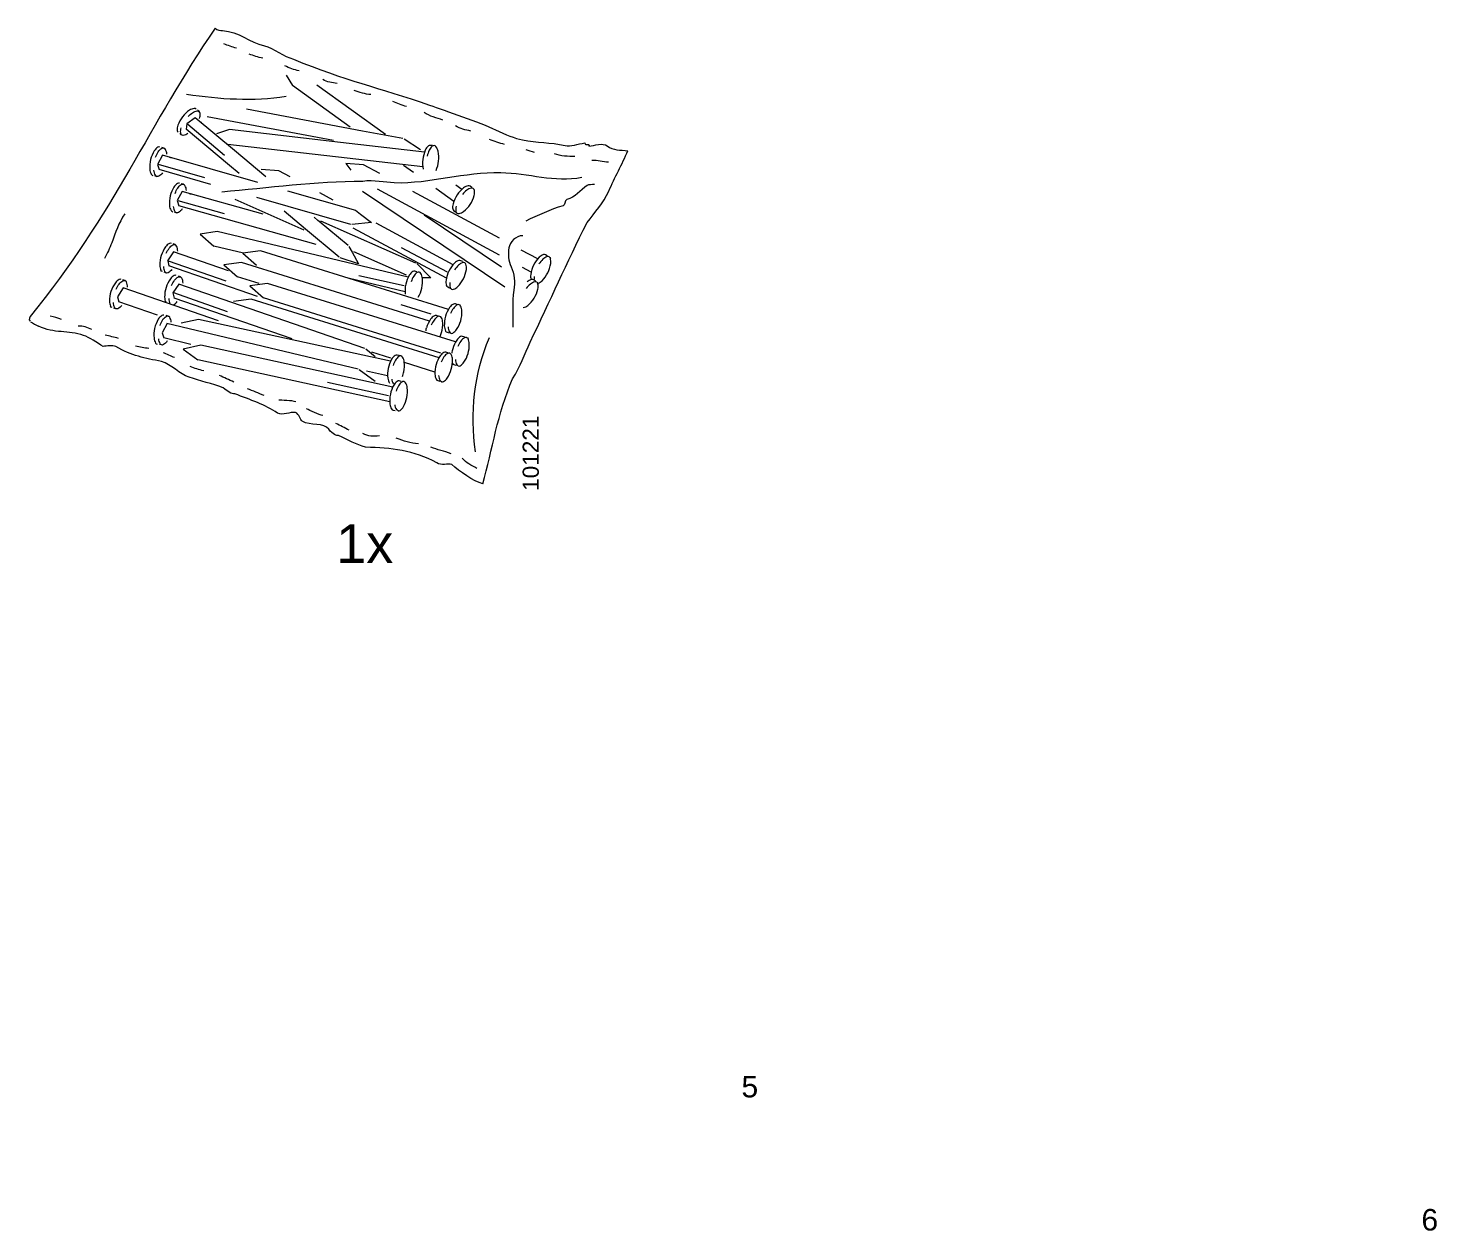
# Model space of a CAD drawing. Header units: metres. Extents: x -11.5 to 7.4, y -3.8 to 5.9.
# Drawn here: x 2.445 to 3.02, y 0.648 to 1.139 of the extents above; entities that cross this region are included whole.
import ezdxf

# ---------------------------------------------------------------- set-up
doc = ezdxf.new("R2010")
doc.units = ezdxf.units.M
doc.header["$MEASUREMENT"] = 0
for name, color, linetype, lineweight in [('PDF3_Geometry_Num_Penna__7_Num_Penna__7', 7, 'Continuous', 18), ('PDF3_Text_Num_Penna__7_Num_Penna__7', 7, 'Continuous', 18), ('PDF4_Text_Num_Penna__7_Num_Penna__7', 7, 'Continuous', 18)]:
    doc.layers.add(name, color=color, linetype=linetype, lineweight=lineweight)
doc.styles.add('GENERATED_STYLE_1', font='')
doc.styles.get('GENERATED_STYLE_1').set_extended_font_data('Arial')

msp = doc.modelspace()

# ---------------------------------------------------------------- linework, layer by layer
at = {"layer": 'PDF3_Geometry_Num_Penna__7_Num_Penna__7', "color": 7, "linetype": 'Continuous', "lineweight": 18, "flags": 128}
for points in [[(2.54994, 1.11935), (2.55248, 1.11509)], [(2.57609, 1.09812), (2.55248, 1.11509)], [(2.59056, 1.09511), (2.56248, 1.11529)], [(2.59759, 1.09342), (2.58111, 1.09654), (2.53372, 1.1055)], [(2.50942, 1.09942), (2.50916, 1.09723)], [(2.51281, 1.10196), (2.50942, 1.09942)], [(2.52481, 1.08659), (2.50982, 1.0992)], [(2.52885, 1.08855), (2.51281, 1.10196)], [(2.56926, 1.09261), (2.51776, 1.10235)], [(2.52678, 1.08249), (2.50916, 1.09723)], [(2.52682, 1.0971), (2.52149, 1.0954)], [(2.57218, 1.09185), (2.52682, 1.0971)], [(2.59807, 1.09334), (2.6048, 1.08898)], [(2.60576, 1.08185), (2.52617, 1.09106)], [(2.54163, 1.07786), (2.52886, 1.08855)], [(2.60641, 1.08789), (2.57218, 1.09185)], [(2.49951, 1.08662), (2.49744, 1.08292)], [(2.49744, 1.08293), (2.49809, 1.08082)], [(2.51672, 1.07746), (2.49789, 1.08289)], [(2.53841, 1.07553), (2.49951, 1.08662)], [(2.53073, 1.07918), (2.52678, 1.08249)], [(2.58155, 1.08272), (2.57428, 1.08323)], [(2.57428, 1.08323), (2.57639, 1.08051)], [(2.58819, 1.07913), (2.58155, 1.08272)], [(2.60195, 1.07954), (2.59792, 1.08244)], [(2.51924, 1.07475), (2.49809, 1.08082)], [(2.54701, 1.08032), (2.53974, 1.08082)], [(2.55158, 1.07785), (2.547, 1.08032)], [(2.50751, 1.07184), (2.50546, 1.06813)], [(2.54056, 1.06259), (2.50751, 1.07184)], [(2.55053, 1.07207), (2.57823, 1.06417), (2.58031, 1.06258)], [(2.56912, 1.06837), (2.56371, 1.0713)], [(2.6392, 1.03283), (2.58114, 1.07191)], [(2.637, 1.04593), (2.58719, 1.07283)], [(2.637, 1.05277), (2.6017, 1.07183)], [(2.61838, 1.06773), (2.61101, 1.07303)], [(2.62169, 1.07273), (2.61926, 1.07448)], [(2.50546, 1.06813), (2.50612, 1.06602)], [(2.52477, 1.06275), (2.50591, 1.0681)], [(2.56226, 1.05023), (2.50612, 1.06602)], [(2.55737, 1.0561), (2.5292, 1.06852)], [(2.57639, 1.05837), (2.53792, 1.06939)], [(2.55782, 1.05653), (2.54916, 1.06377)], [(2.56289, 1.06007), (2.56136, 1.06136)], [(2.56339, 1.05965), (2.56289, 1.06007)], [(2.57524, 1.04975), (2.56339, 1.05965)], [(2.60287, 1.04265), (2.56416, 1.05971)], [(2.58474, 1.05921), (2.57681, 1.05836)], [(2.58031, 1.06258), (2.58474, 1.05921)], [(2.61809, 1.04192), (2.58666, 1.0589)], [(2.63792, 1.04092), (2.60631, 1.0622)], [(2.52173, 1.05547), (2.51483, 1.05447)], [(2.51483, 1.05447), (2.52039, 1.04957)], [(2.59979, 1.03685), (2.52173, 1.05547)], [(2.57158, 1.04502), (2.55782, 1.05653)], [(2.6154, 1.03653), (2.57734, 1.05693)], [(2.50391, 1.04721), (2.50158, 1.0436)], [(2.52647, 1.03941), (2.50392, 1.04721)], [(2.53251, 1.04667), (2.52042, 1.04956)], [(2.53948, 1.04761), (2.53224, 1.04669)], [(2.53224, 1.04669), (2.5378, 1.04179)], [(2.6162, 1.02371), (2.53948, 1.04761)], [(2.57561, 1.04945), (2.57687, 1.04715)], [(2.57687, 1.04715), (2.57954, 1.04227)], [(2.59913, 1.0377), (2.57762, 1.04718)], [(2.61583, 1.03886), (2.59709, 1.04891)], [(2.65263, 1.04433), (2.64589, 1.04796)], [(2.50159, 1.0436), (2.50207, 1.04145)], [(2.52542, 1.03519), (2.50192, 1.04338)], [(2.53829, 1.02893), (2.50207, 1.04145)], [(2.53171, 1.04286), (2.52448, 1.04194)], [(2.52448, 1.04194), (2.53004, 1.03704)], [(2.60844, 1.01897), (2.53171, 1.04286)], [(2.57954, 1.04227), (2.57196, 1.04471)], [(2.60332, 1.04246), (2.60897, 1.03667)], [(2.64994, 1.03894), (2.64646, 1.04082)], [(2.53889, 1.03429), (2.53004, 1.03704)], [(2.59848, 1.03093), (2.57584, 1.03633)], [(2.59816, 1.03329), (2.57968, 1.03745)], [(2.60898, 1.03667), (2.60576, 1.03665)], [(2.48344, 1.03253), (2.48111, 1.02892)], [(2.5224, 1.01906), (2.48344, 1.03253)], [(2.50608, 1.03408), (2.50375, 1.03046)], [(2.50375, 1.03046), (2.50424, 1.02832)], [(2.52604, 1.0227), (2.50406, 1.03046)], [(2.58208, 1.0078), (2.50608, 1.03408)], [(2.54239, 1.03432), (2.53516, 1.0334)], [(2.53516, 1.0334), (2.54071, 1.02851)], [(2.61911, 1.01043), (2.54239, 1.03432)], [(2.61665, 1.03244), (2.61591, 1.03284)], [(2.48111, 1.02892), (2.48159, 1.02677)], [(2.49739, 1.02131), (2.4816, 1.02677)], [(2.55244, 1.01165), (2.50424, 1.02832)], [(2.53563, 1.02789), (2.5284, 1.02697)], [(2.61236, 1.004), (2.53563, 1.02789)], [(2.61308, 1.00588), (2.54072, 1.02851)], [(2.60912, 1.02175), (2.59688, 1.02557)], [(2.50132, 1.01803), (2.49932, 1.0142)], [(2.57934, 0.99927), (2.50131, 1.01803)], [(2.51421, 1.01966), (2.50708, 1.01812)], [(2.59258, 1.00255), (2.51421, 1.01966)], [(2.49932, 1.0142), (2.5, 1.01211)], [(2.51099, 1.00947), (2.5, 1.01211)], [(2.51506, 1.00909), (2.50793, 1.00755)], [(2.50793, 1.00755), (2.51387, 1.00315)], [(2.59344, 0.99198), (2.51506, 1.0091)], [(2.58253, 1.00765), (2.58624, 1.00448)], [(2.59224, 0.98604), (2.51387, 1.00315)], [(2.5927, 1.00378), (2.58487, 1.00622)], [(2.61068, 0.99818), (2.59822, 1.00206)], [(2.57981, 0.99917), (2.58634, 0.99448)], [(2.59139, 0.9966), (2.58276, 0.99849)], [(2.59177, 0.98844), (2.56678, 0.99383)]]:
    msp.add_lwpolyline(points, dxfattribs=at)
for points in [[(2.51319, 1.10549, 0.204445), (2.5124, 1.10573, 0.119965), (2.51048, 1.10502, 0.080713), (2.50763, 1.10235, 0.078831), (2.50574, 1.09888, 0.111633), (2.50549, 1.09677, 0.195052), (2.50588, 1.09603)], [(2.50989, 1.10246, -0.049765), (2.51175, 1.104, -0.119982), (2.51367, 1.10471, -0.203197), (2.51446, 1.10447), (2.5138, 1.10502)], [(2.5146, 1.10162, 0.112521), (2.51485, 1.10372, 0.194647), (2.51446, 1.10447)], [(2.50986, 1.09548, -0.118084), (2.50794, 1.09476, -0.202216), (2.50715, 1.09501), (2.50649, 1.09555)], [(2.507, 1.09786, 0.110683), (2.50676, 1.09575, 0.192547), (2.50715, 1.09501)], [(2.49842, 1.09, 0.20441), (2.4976, 1.0899, 0.119844), (2.49613, 1.08847, 0.080739), (2.49461, 1.08487, 0.078784), (2.4943, 1.08094, 0.110477), (2.49492, 1.07891, 0.192022), (2.49558, 1.07838)], [(2.49663, 1.0859, -0.051745), (2.49771, 1.08806, -0.118893), (2.49917, 1.08949, -0.204114), (2.49999, 1.08959), (2.49917, 1.08982)], [(2.50128, 1.08704, 0.111937), (2.50065, 1.08906, 0.196854), (2.49999, 1.08959)], [(2.60963, 1.09057), (2.6088, 1.09067, 0.204902), (2.60801, 1.09043, 0.115723), (2.60676, 1.08876, 0.078319), (2.60573, 1.08491, 0.077376), (2.60592, 1.08092)], [(2.61114, 1.08042, 0.078681), (2.61217, 1.08426, 0.077449), (2.61197, 1.08825, 0.114171), (2.6111, 1.09017, 0.201895), (2.61038, 1.09058, 0.204934), (2.60959, 1.09034, 0.116635), (2.60834, 1.08867, 0.049621), (2.60756, 1.08633)], [(2.49587, 1.08052, 0.111141), (2.4965, 1.07849, 0.192885), (2.49716, 1.07797)], [(2.49945, 1.0795, -0.118336), (2.49798, 1.07807, -0.205697), (2.49716, 1.07797), (2.49634, 1.0782)], [(2.5064, 1.07521, 0.211936), (2.50559, 1.07511, 0.120948), (2.50413, 1.07367, 0.08078), (2.50262, 1.07007, 0.079164), (2.50233, 1.06612, 0.11146), (2.50296, 1.0641, 0.194007), (2.50363, 1.06358)], [(2.50464, 1.0711, -0.049696), (2.5057, 1.07326, -0.119616), (2.50716, 1.0747, -0.207194), (2.50798, 1.0748), (2.50716, 1.07503)], [(2.50928, 1.07226, 0.112176), (2.50864, 1.07428, 0.194983), (2.50798, 1.0748)], [(2.62575, 1.0735), (2.62506, 1.074, 0.21023), (2.62426, 1.07417, 0.120341), (2.62239, 1.07333, 0.079732), (2.61974, 1.07044, 0.078673), (2.61809, 1.06684, 0.111337), (2.61799, 1.06472, 0.196105), (2.61843, 1.064), (2.61912, 1.06351)], [(2.61938, 1.06586, 0.112682), (2.61927, 1.06374, 0.195817), (2.61972, 1.06302, 0.20876), (2.62052, 1.06285, 0.121433), (2.62239, 1.0637, 0.080679), (2.62504, 1.06657, 0.078761), (2.62669, 1.07018, 0.11251), (2.62679, 1.0723, 0.198712), (2.62635, 1.07302, 0.210084), (2.62555, 1.0732, 0.120616), (2.62368, 1.07234, 0.050071), (2.62193, 1.07067)], [(2.5039, 1.06571, 0.110667), (2.50454, 1.06369, 0.196262), (2.5052, 1.06317)], [(2.50748, 1.06471, -0.118083), (2.50602, 1.06327, -0.202929), (2.5052, 1.06317), (2.50438, 1.0634)], [(2.50312, 1.05067, 0.207866), (2.5023, 1.05061, 0.117871), (2.50074, 1.04925, 0.079419), (2.49896, 1.04571, 0.077831), (2.49835, 1.04177, 0.113006), (2.49882, 1.03971)], [(2.50101, 1.04662, -0.04884), (2.50223, 1.04874, -0.117584), (2.5038, 1.0501, -0.210558), (2.50461, 1.05016), (2.50382, 1.05044)], [(2.5057, 1.04754, 0.11235), (2.50523, 1.0496, 0.202093), (2.50461, 1.05016)], [(2.49984, 1.04126, 0.111599), (2.50032, 1.0392, 0.201704), (2.50094, 1.03864)], [(2.62202, 1.04322), (2.62128, 1.04362, 0.207605), (2.62046, 1.04369, 0.118975), (2.61871, 1.0426, 0.080065), (2.61642, 1.0394, 0.078315), (2.61523, 1.03561, 0.111487), (2.61538, 1.03349)], [(2.61746, 1.032, 0.21011), (2.61828, 1.03193, 0.118203), (2.62003, 1.03302, 0.080114), (2.62232, 1.03622, 0.078395), (2.62352, 1.04001, 0.112409), (2.62336, 1.04213, 0.193041), (2.62284, 1.04278, 0.205681), (2.62202, 1.04285, 0.11938), (2.62027, 1.04176, 0.050401), (2.61874, 1.03988)], [(2.65657, 1.04562), (2.65583, 1.04602, 0.208621), (2.65501, 1.0461, 0.117837), (2.65326, 1.04501, 0.07995), (2.65097, 1.04181, 0.07878), (2.64977, 1.03801, 0.11152), (2.64992, 1.0359)], [(2.65271, 1.03435, 0.11756), (2.65446, 1.03543, 0.079772), (2.65675, 1.03864, 0.078372), (2.65795, 1.04243, 0.111574), (2.6578, 1.04455)], [(2.65727, 1.0452, 0.208961), (2.65646, 1.04527, 0.117163), (2.6547, 1.04418, 0.049127), (2.65317, 1.0423)], [(2.48261, 1.036, 0.204946), (2.48179, 1.03594, 0.116861), (2.48023, 1.03458, 0.078859), (2.47845, 1.03104, 0.077285), (2.47784, 1.0271, 0.112973), (2.47831, 1.02504)], [(2.48053, 1.03194, -0.049719), (2.48175, 1.03406, -0.117536), (2.48332, 1.03542, -0.20666), (2.48413, 1.03548), (2.48334, 1.03576)], [(2.48523, 1.03286, 0.111214), (2.48476, 1.03493, 0.200644), (2.48413, 1.03548)], [(2.50332, 1.04006, -0.116624), (2.50175, 1.0387, -0.209922), (2.50094, 1.03864), (2.50014, 1.03891)], [(2.5051, 1.03761, 0.205026), (2.50429, 1.03755, 0.116811), (2.50272, 1.03619, 0.078963), (2.50095, 1.03265, 0.07732), (2.50034, 1.02871, 0.112877), (2.50081, 1.02665)], [(2.50318, 1.03349, -0.049068), (2.5044, 1.03561, -0.117338), (2.50597, 1.03696, -0.210533), (2.50678, 1.03703), (2.50599, 1.03731)], [(2.50787, 1.0344, 0.11278), (2.5074, 1.03647, 0.199836), (2.50678, 1.03703)], [(2.60328, 1.03913), (2.60247, 1.03932, 0.209447), (2.60166, 1.03918, 0.117364), (2.60023, 1.03767, 0.077884), (2.59878, 1.03397, 0.077924), (2.59854, 1.02999)], [(2.60391, 1.02874, 0.077884), (2.60535, 1.03243, 0.07681), (2.6056, 1.03642, 0.111802), (2.60494, 1.03843, 0.199206), (2.60427, 1.03892, 0.205123), (2.60346, 1.03878, 0.117364), (2.60203, 1.03727, 0.048491), (2.601, 1.03504)], [(2.6517, 1.03526), (2.651, 1.03573, 0.206455), (2.6502, 1.03588, 0.120307), (2.64835, 1.03497)], [(2.64676, 1.02444, 0.1191), (2.64861, 1.02535, 0.080903), (2.65118, 1.02831, 0.0778), (2.65272, 1.03197, 0.110236), (2.65276, 1.03409)], [(2.65229, 1.03479, 0.20925), (2.65149, 1.03495, 0.119133), (2.64965, 1.03404, 0.049973), (2.64795, 1.03231)], [(2.47937, 1.02658, 0.11102), (2.47984, 1.02452, 0.20054), (2.48046, 1.02396)], [(2.48284, 1.02538, -0.118112), (2.48127, 1.02402, -0.207245), (2.48046, 1.02396), (2.47966, 1.02423)], [(2.61983, 1.02575), (2.61903, 1.026, 0.206097), (2.61822, 1.02591, 0.118405), (2.61669, 1.02451, 0.078618), (2.61502, 1.02091, 0.076735), (2.61452, 1.01696, 0.112), (2.61505, 1.01491, 0.199962), (2.61569, 1.01437), (2.61649, 1.01412)], [(2.61604, 1.01659, 0.112969), (2.61658, 1.01454, 0.198775), (2.61721, 1.014, 0.206873), (2.61803, 1.01409, 0.117653), (2.61955, 1.0155, 0.078868), (2.62123, 1.01909, 0.076693), (2.62172, 1.02305, 0.11208), (2.62119, 1.0251, 0.196261), (2.62055, 1.02564, 0.206565), (2.61974, 1.02555, 0.117451), (2.61822, 1.02414, 0.048017), (2.61705, 1.02199)], [(2.49997, 1.02134, 0.207766), (2.49916, 1.0212, 0.117252), (2.49772, 1.01969, 0.078698), (2.49627, 1.016, 0.077501), (2.49602, 1.01201, 0.112723), (2.49667, 1.01, 0.202061), (2.49734, 1.00951)], [(2.49847, 1.01716, -0.047501), (2.49951, 1.01938, -0.11657), (2.50094, 1.02089, -0.203337), (2.50175, 1.02103), (2.50093, 1.02123)], [(2.50307, 1.01853, 0.112188), (2.50241, 1.02054, 0.201779), (2.50175, 1.02103)], [(2.61207, 1.02101), (2.61127, 1.02126, 0.205787), (2.61045, 1.02117, 0.117905), (2.60893, 1.01976, 0.078869), (2.60725, 1.01617)], [(2.61279, 1.01269, 0.035501), (2.61339, 1.01433, 0.076803), (2.61389, 1.01829, 0.112017), (2.61336, 1.02034, 0.197948), (2.61272, 1.02088, 0.20876), (2.61191, 1.02079, 0.118104), (2.61038, 1.01938, 0.048039), (2.60922, 1.01723)], [(2.62275, 1.01247), (2.62194, 1.01272, 0.203316), (2.62113, 1.01263, 0.1167), (2.6196, 1.01122, 0.079328), (2.61793, 1.00763, 0.035833), (2.61755, 1.00587)], [(2.62355, 1.01228, 0.20876), (2.62273, 1.01219, 0.118104), (2.62121, 1.01078, 0.048039), (2.62004, 1.00863)], [(2.50137, 1.01085, -0.114989), (2.49993, 1.00934, -0.206454), (2.49912, 1.0092), (2.49831, 1.00939)], [(2.61599, 1.00604), (2.61519, 1.00629, 0.207216), (2.61437, 1.0062, 0.116677), (2.61285, 1.00479, 0.078148), (2.61117, 1.0012, 0.076602), (2.61068, 0.99724, 0.112), (2.61121, 0.99519, 0.199114), (2.61184, 0.99465), (2.61265, 0.9944)], [(2.6202, 1.00064, 0.20461), (2.62102, 1.00073, 0.117703), (2.62254, 1.00214, 0.078725), (2.62422, 1.00573, 0.076803), (2.62472, 1.00969, 0.112017), (2.62419, 1.01174)], [(2.59604, 1.00489), (2.59522, 1.00507, 0.208176), (2.59442, 1.00491, 0.1171), (2.59301, 1.00338, 0.079266), (2.59163, 0.99965, 0.077194), (2.59145, 0.99567, 0.113665), (2.59215, 0.99367)], [(2.59747, 0.99634, 0.040169), (2.59801, 0.99826, 0.077151), (2.59819, 1.00225, 0.113808), (2.5975, 1.00425, 0.201675), (2.59682, 1.00473, 0.205338), (2.59602, 1.00457, 0.11594), (2.59461, 1.00303, 0.049121), (2.59362, 1.00078)], [(2.61671, 1.00583, 0.205816), (2.61589, 1.00574, 0.116675), (2.61437, 1.00433, 0.048929), (2.6132, 1.00217)], [(2.61336, 0.99419, 0.202407), (2.61418, 0.99428, 0.116953), (2.6157, 0.99569, 0.078348), (2.61738, 0.99928, 0.077032), (2.61787, 1.00324, 0.112047), (2.61734, 1.00529)], [(2.6194, 1.00084), (2.6186, 1.00108, -0.1998), (2.61796, 1.00163)], [(2.5969, 0.99433), (2.59608, 0.99451, 0.206463), (2.59527, 0.99435, 0.116449), (2.59387, 0.99281, 0.079144), (2.59249, 0.98909, 0.077655), (2.59231, 0.9851, 0.114237), (2.59301, 0.9831, 0.204792), (2.59368, 0.98262), (2.5945, 0.98244)], [(2.59563, 0.98237, 0.204236), (2.59643, 0.98252, 0.117463), (2.59784, 0.98406, 0.079305), (2.59922, 0.98779, 0.077642), (2.59939, 0.99178, 0.115061), (2.5987, 0.99377, 0.202735), (2.59802, 0.99425, 0.208735), (2.59722, 0.99409, 0.115578), (2.59581, 0.99256, 0.04783), (2.59482, 0.99031)]]:
    msp.add_lwpolyline(points, format="xyb", dxfattribs=at)
at = {"layer": 'PDF3_Geometry_Num_Penna__7_Num_Penna__7', "color": 7, "linetype": 'Continuous', "lineweight": 18}
for centre, radius, start, end in [((2.51597, 1.10069), 0.00107, 213.47633, 259.00224), ((2.6676, 1.14885), 0.0631, 251.67449, 254.94946), ((2.50291, 1.08674), 0.00107, 237.40073, 283.14412), ((2.51091, 1.07197), 0.00106, 237.64717, 283.37222), ((2.656, 1.03647), 0.00484, 171.49396, 184.15154), ((2.62156, 1.03405), 0.00483, 171.4301, 196.85914), ((2.5068, 1.02813), 0.00478, 179.99079, 205.60007), ((2.50184, 1.02954), 0.00449, 297.69049, 324.37451), ((2.48342, 1.08447), 0.07591, 240.06572, 242.95685), ((2.43226, 0.94127), 0.08258, 71.65954, 74.97024), ((2.50253, 1.01213), 0.00475, 185.17864, 210.8914), ((2.62379, 1.00337), 0.00476, 181.65947, 207.41182), ((2.59772, 0.99582), 0.00469, 186.09132, 212.12715), ((2.61696, 0.99692), 0.00476, 181.6842, 207.38709), ((2.48547, 0.85976), 0.14025, 66.69033, 69.70685), ((2.59893, 0.98534), 0.0047, 186.08802, 212.06748)]:
    msp.add_arc(centre, radius, start, end, dxfattribs=at)
for points in [[(2.52096, 1.13851), (2.49438, 1.09988), (2.47973, 1.06274), (2.44542, 1.02081)], [(2.52096, 1.13851), (2.52183, 1.13762), (2.52309, 1.13752), (2.52392, 1.13762)], [(2.52392, 1.13762), (2.53071, 1.13695), (2.53493, 1.13285), (2.54108, 1.13132)], [(2.5297, 1.13037), (2.52795, 1.13083), (2.52622, 1.13147), (2.52452, 1.1321)], [(2.5404, 1.12623), (2.53853, 1.12669), (2.53665, 1.12719), (2.53488, 1.12796)], [(2.54108, 1.13132), (2.54494, 1.13027), (2.54907, 1.12692), (2.55293, 1.12587)], [(2.55525, 1.12105), (2.55321, 1.12154), (2.5513, 1.12231), (2.54938, 1.12312)], [(2.55293, 1.12587), (2.57413, 1.11698), (2.58748, 1.11445), (2.60851, 1.10709)], [(2.57078, 1.11587), (2.56881, 1.11638), (2.56658, 1.11632), (2.56491, 1.1176)], [(2.54997, 1.11059), (2.53648, 1.1085), (2.52284, 1.10943), (2.5093, 1.11143)], [(2.58459, 1.11138), (2.58218, 1.11158), (2.57993, 1.11226), (2.57768, 1.11311)], [(2.59909, 1.10655), (2.59716, 1.107), (2.59536, 1.10782), (2.59356, 1.10862)], [(2.61393, 1.10103), (2.61157, 1.10179), (2.60832, 1.10254), (2.60634, 1.10414)], [(2.60851, 1.10709), (2.61475, 1.1048), (2.62911, 1.10007), (2.63545, 1.09701)], [(2.62532, 1.09654), (2.6232, 1.09698), (2.62097, 1.09742), (2.61911, 1.09861)], [(2.63913, 1.09102), (2.63702, 1.09158), (2.635, 1.09242), (2.63292, 1.09309)], [(2.63545, 1.09701), (2.63939, 1.0952), (2.64334, 1.09338), (2.64637, 1.093)], [(2.64637, 1.093), (2.65252, 1.09147), (2.65766, 1.09214), (2.66381, 1.09061)], [(2.66779, 1.08618), (2.6652, 1.08613), (2.66195, 1.08622), (2.6595, 1.08722)], [(2.66381, 1.09061), (2.66611, 1.09013), (2.66895, 1.09127), (2.67189, 1.09166)], [(2.67189, 1.09166), (2.67208, 1.09013), (2.67409, 1.09194), (2.67354, 1.09032)], [(2.67354, 1.09032), (2.67575, 1.09061), (2.67933, 1.09185), (2.68098, 1.09051)], [(2.68098, 1.09051), (2.68346, 1.0885), (2.6864, 1.08888), (2.68942, 1.0885)], [(2.68171, 1.07197), (2.68401, 1.07771), (2.68713, 1.08277), (2.68942, 1.0885)], [(2.68159, 1.08377), (2.67922, 1.08403), (2.67709, 1.08466), (2.67469, 1.08446)], [(2.58129, 1.07599), (2.56192, 1.0758), (2.54282, 1.07332), (2.52364, 1.0716)], [(2.59405, 1.07533), (2.59028, 1.07561), (2.58569, 1.07657), (2.58129, 1.07599)], [(2.63756, 1.07943), (2.62259, 1.07981), (2.60901, 1.07494), (2.59405, 1.07533)], [(2.6706, 1.07752), (2.65968, 1.07532), (2.64876, 1.07933), (2.63756, 1.07943)], [(2.67285, 1.07431), (2.6701, 1.07241), (2.66785, 1.0694), (2.66459, 1.06858)], [(2.67281, 1.05917), (2.67602, 1.06347), (2.67932, 1.067), (2.68171, 1.07197)], [(2.67579, 1.0747), (2.67469, 1.07455), (2.67354, 1.07479), (2.67285, 1.07431)], [(2.66303, 1.06605), (2.65761, 1.06457), (2.6527, 1.06199), (2.64775, 1.0598)], [(2.66459, 1.06858), (2.66353, 1.06806), (2.66377, 1.06614), (2.66303, 1.06605)], [(2.48409, 1.06272), (2.48161, 1.05911), (2.4803, 1.05499), (2.47874, 1.05093)], [(2.64958, 1.01035), (2.65793, 1.02774), (2.66436, 1.04255), (2.67281, 1.05917)], [(2.6466, 1.05382), (2.64361, 1.05382), (2.64132, 1.0512), (2.64086, 1.04881)], [(2.47874, 1.05093), (2.47791, 1.04876), (2.47701, 1.04661), (2.47583, 1.04456)], [(2.64086, 1.04881), (2.6404, 1.04642), (2.64077, 1.04336), (2.64178, 1.04116)], [(2.64178, 1.04116), (2.64325, 1.03825), (2.64329, 1.03476), (2.64293, 1.03161)], [(2.65727, 1.0452), (2.65752, 1.04506), (2.65771, 1.04483), (2.6578, 1.04454)], [(2.49944, 1.03915), (2.49917, 1.03924), (2.49895, 1.03944), (2.49882, 1.03971)], [(2.6159, 1.03284), (2.61565, 1.03298), (2.61547, 1.03321), (2.61538, 1.03349)], [(2.61746, 1.032), (2.61721, 1.03214), (2.61702, 1.03237), (2.61694, 1.03265)], [(2.64293, 1.03161), (2.64205, 1.02645), (2.64265, 1.02148), (2.64251, 1.01642)], [(2.65229, 1.03479), (2.65254, 1.03463), (2.6527, 1.03438), (2.65276, 1.03409)], [(2.47893, 1.02448), (2.47866, 1.02457), (2.47844, 1.02477), (2.47831, 1.02504)], [(2.44542, 1.02081), (2.44542, 1.02081), (2.44464, 1.01954), (2.44547, 1.01887)], [(2.46727, 1.01304), (2.46103, 1.01533), (2.45524, 1.0138), (2.44891, 1.01686)], [(2.47058, 1.01553), (2.46876, 1.01637), (2.46704, 1.01697), (2.4651, 1.01691)], [(2.47526, 1.00864), (2.47287, 1.00989), (2.46957, 1.01256), (2.46727, 1.01304)], [(2.48155, 1.01188), (2.47975, 1.01249), (2.47785, 1.01272), (2.47607, 1.01325)], [(2.60706, 1.01498), (2.60715, 1.01564), (2.60707, 1.01553), (2.60725, 1.01617)], [(2.62355, 1.01228), (2.62382, 1.01219), (2.62405, 1.012), (2.62419, 1.01174)], [(2.62725, 0.96561), (2.62515, 0.98168), (2.62648, 0.99705), (2.63294, 1.01227)], [(2.48049, 1.00855), (2.47893, 1.00912), (2.47673, 1.00883), (2.47526, 1.00864)], [(2.49912, 1.00243), (2.49224, 1.00387), (2.48692, 1.00472), (2.48049, 1.00855)], [(2.49389, 1.00777), (2.49206, 1.00798), (2.49022, 1.00835), (2.48841, 1.00868)], [(2.49912, 1.0092), (2.49885, 1.00926), (2.49861, 1.00945), (2.49846, 1.00969)], [(2.64242, 0.99545), (2.64554, 1.00051), (2.64719, 1.00538), (2.64958, 1.01035)], [(2.51032, 0.99613), (2.50646, 0.99718), (2.50298, 1.00138), (2.49912, 1.00243)], [(2.50436, 1.00413), (2.50314, 1.00429), (2.50105, 1.00578), (2.49983, 1.00594)], [(2.61671, 1.00583), (2.61698, 1.00574), (2.61721, 1.00555), (2.61735, 1.00529)], [(2.6202, 1.00064), (2.61993, 1.00073), (2.61971, 1.00092), (2.61957, 1.00118)], [(2.52427, 0.99173), (2.51959, 0.99345), (2.515, 0.99441), (2.51032, 0.99613)], [(2.51629, 0.99862), (2.51439, 0.99911), (2.51257, 0.99964), (2.5108, 1.00045)], [(2.52863, 0.99405), (2.52665, 0.99497), (2.52464, 0.99584), (2.52269, 0.9968)], [(2.63023, 0.95249), (2.63419, 0.96658), (2.63619, 0.9811), (2.64242, 0.99545)], [(2.52905, 0.98924), (2.52758, 0.98905), (2.52593, 0.99039), (2.52427, 0.99173)], [(2.5464, 0.98141), (2.54153, 0.98466), (2.53529, 0.98695), (2.52905, 0.98924)], [(2.61336, 0.99419), (2.61309, 0.99428), (2.61287, 0.99447), (2.61273, 0.99473)], [(2.55396, 0.986), (2.55224, 0.98663), (2.54798, 0.98659), (2.54691, 0.98674)], [(2.55383, 0.9816), (2.55154, 0.98208), (2.54878, 0.98016), (2.5464, 0.98141)], [(2.55649, 0.97806), (2.55567, 0.97873), (2.55539, 0.98103), (2.55383, 0.9816)], [(2.56733, 0.97481), (2.56549, 0.97768), (2.55971, 0.97615), (2.55649, 0.97806)], [(2.56497, 0.98037), (2.56318, 0.98062), (2.55975, 0.9825), (2.55822, 0.98319)], [(2.59563, 0.98237), (2.59535, 0.98243), (2.59511, 0.9826), (2.59495, 0.98285)], [(2.57136, 0.97223), (2.57063, 0.97214), (2.56907, 0.97271), (2.56733, 0.97481)], [(2.5757, 0.9744), (2.57383, 0.97533), (2.57213, 0.97635), (2.57022, 0.97714)], [(2.58238, 0.96745), (2.57852, 0.96851), (2.57531, 0.97042), (2.57136, 0.97223)], [(2.58805, 0.97211), (2.58539, 0.97196), (2.58343, 0.9718), (2.58119, 0.97303)], [(2.61148, 0.96114), (2.60193, 0.96612), (2.59284, 0.96726), (2.58238, 0.96745)], [(2.60404, 0.96892), (2.60074, 0.96913), (2.59793, 0.96996), (2.5949, 0.9712)], [(2.6173, 0.9648), (2.61445, 0.96596), (2.61165, 0.96634), (2.60907, 0.96754)], [(2.61754, 0.96038), (2.61598, 0.96095), (2.61313, 0.95981), (2.61148, 0.96114)], [(2.63023, 0.95249), (2.62637, 0.95354), (2.62084, 0.95771), (2.61754, 0.96038)], [(2.62781, 0.95886), (2.62549, 0.96015), (2.62353, 0.96102), (2.62187, 0.96297)]]:
    msp.add_open_spline(points, degree=3, dxfattribs=at)

# ---------------------------------------------------------------- texts
at = {"layer": 'PDF3_Text_Num_Penna__7_Num_Penna__7', "color": 7, "linetype": 'Continuous', "lineweight": 18, "insert": (2.65318, 0.94965), "char_height": 0.0065954, "attachment_point": 7, "rotation": 90, "style": 'GENERATED_STYLE_1'}
msp.add_mtext('\\A1;{\\pql;\\fArial|b0|i0|c0|p34;101221}', dxfattribs=at)
at = {"layer": 'PDF3_Text_Num_Penna__7_Num_Penna__7', "color": 7, "linetype": 'Continuous', "lineweight": 18, "attachment_point": 7, "style": 'GENERATED_STYLE_1'}
for s, insert, char_height in [('\\A1;{\\pql;\\fArial|b0|i0|c0|p34;1x}', (2.57034, 0.92021), 0.015829), ('\\A1;{\\pql;\\fArial|b0|i0|c0|p34;5}', (2.73582, 0.70198), 0.0087939)]:
    msp.add_mtext(s, dxfattribs=dict(at, insert=insert, char_height=char_height))
at = {"layer": 'PDF4_Text_Num_Penna__7_Num_Penna__7', "color": 7, "linetype": 'Continuous', "lineweight": 18, "insert": (3.01338, 0.64766), "char_height": 0.0087939, "attachment_point": 7, "style": 'GENERATED_STYLE_1'}
msp.add_mtext('\\A1;{\\pql;\\fArial|b0|i0|c0|p34;6}', dxfattribs=at)

doc.saveas('drawing.dxf')
